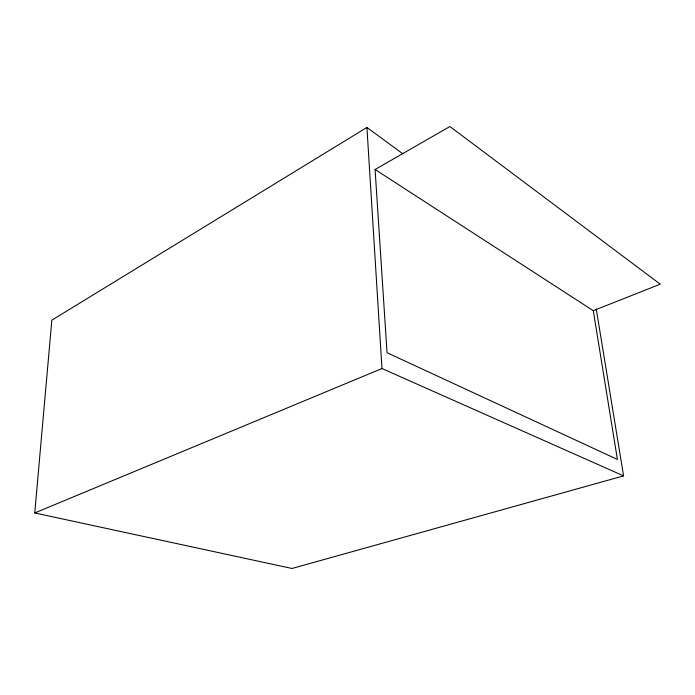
<?xml version="1.0" encoding="UTF-8"?>
<svg xmlns="http://www.w3.org/2000/svg" width="695" height="695" viewBox="0 0 695 695"><rect width="100%" height="100%" fill="white"/><g stroke="black" fill="none" stroke-linecap="round" stroke-linejoin="round"><path stroke-width="1.04" d="M596.249 308.901L623.58 475.884L292.03 568.475L34.75 512.962L51.838 320.169L366.917 127.454L402.692 153.699M375.091 169.511L449.9 126.525L660.25 284.185L593.287 310.691L375.091 169.511L387.037 352.721L617.403 459.438L593.287 310.691M34.75 512.962L381.972 368.532L623.58 475.884M366.917 127.454L381.972 368.532"/></g></svg>
